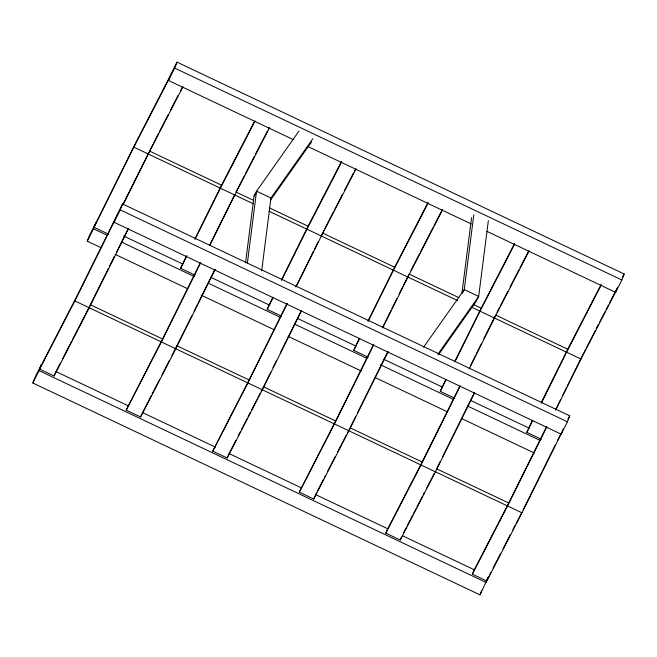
<?xml version="1.0" encoding="UTF-8"?>
<svg xmlns="http://www.w3.org/2000/svg" width="657" height="657" viewBox="0 0 657 657"><rect width="100%" height="100%" fill="white"/><g stroke="black" fill="none" stroke-linecap="round" stroke-linejoin="round"><path stroke-width="0.99" d="M245.537 262.841L254.054 196.123L256.55 191.179L299.001 131.063M247.393 262.948L256.55 191.179L270.971 198.012L261.683 270.791M461.887 293.531L471.57 217.713M473.804 214.798L464.261 289.597L462.594 292.891M488.356 220.621L478.682 296.43L476.185 301.374L438.449 354.813M32.85 382.998L35.141 377.019L41.383 364.66L39.092 370.63L32.85 382.998L479.996 594.872L488.208 577.388M87.282 241.176L89.574 235.206L95.815 222.838L93.524 228.817L87.282 241.176L101.17 247.755M114.605 220.785L74.849 300.939L39.666 369.135L54.096 375.976L55.237 372.987M114.031 222.28L116.322 216.309L122.572 203.949L569.718 415.824L567.426 421.794L561.185 434.162L114.031 222.28L120.28 209.92L122.572 203.949M293.441 139.678L168.463 80.458L170.754 74.487L177.004 62.128L624.15 274.002L621.859 279.981L615.617 292.34L486.927 231.363M168.463 80.458L174.713 68.098L177.004 62.128M215.126 269.542L175.813 348.777L140.639 416.981L126.21 410.149L162.534 338.955L200.492 262.455M195.072 275.16L180.642 268.327L186.309 256.238M140.639 416.981L141.781 414M301.67 310.547L262.357 389.79L227.182 457.995L212.761 451.154L249.077 379.968L287.035 303.46M281.615 316.173L267.185 309.34L272.852 297.243M227.182 457.995L228.045 455.753M388.213 351.561L348.9 430.795L313.726 499L299.305 492.167L335.628 420.973L373.578 344.473M368.158 357.178L353.737 350.345L359.395 338.256M313.726 499L316.748 492.38M474.756 392.566L435.451 471.8L400.269 540.005L385.848 533.172L386.998 530.191L422.172 461.986L459.67 386.39M454.701 398.191L440.28 391.35L445.947 379.261M400.269 540.005L401.419 537.024M561.751 432.667L521.995 512.813L486.821 581.018L472.391 574.185L473.541 571.196L508.715 502.991L546.665 426.492M541.245 439.196L526.824 432.363L532.49 420.266M479.996 594.872L481.638 590.61M561.185 434.162L563.148 429.037M615.617 292.34L617.58 287.224M95.249 224.333L135.005 144.187L170.179 75.982M169.038 78.971L133.864 147.176L94.099 227.322L108.52 234.155M115.755 217.804L75.99 297.95L40.816 366.154M123.22 203.851L158.345 133.741M122.982 205.009L148.285 154.009L182.991 86.716M85.722 313.882L108.487 268.352M109.39 266.528L114.359 256.517M116.618 251.96L127.918 229.194M128.575 228.537L89.27 307.772L54.096 375.976M194.891 238.934L221.549 185.2L254.382 121.537M180.642 268.327L186.974 255.581M195.104 239.181L220.407 188.181L255.113 120.888M200.697 262.71L161.392 341.944L126.21 410.149M209.772 244.856L234.623 194.759M209.977 245.11L234.828 195.014L269.534 127.721M171.797 355.798L191.869 315.738M194.127 311.18L197.741 303.895M198.644 302.072L214.913 269.288M281.442 279.939L308.1 226.205L341.394 161.638M267.185 309.34L273.066 297.498M281.648 280.194L306.95 229.194L341.656 161.893M287.24 303.715L247.935 382.949L212.761 451.154M295.864 286.772L313.488 251.253M314.391 249.43L318.004 242.146M321.618 234.861L322.521 233.038L394.643 267.21L427.945 202.643M296.069 287.027L321.372 236.027L356.086 168.734M263.958 385.889L270.733 372.232M272.992 367.674L276.605 360.389M280.219 353.105L301.005 311.204M367.986 320.945L394.643 267.21M353.737 350.345L359.609 338.503M368.191 321.199L393.494 270.199L428.2 202.906M373.792 344.728L334.479 423.962L299.305 492.167M382.859 326.874L390.989 310.482M391.892 308.659L396.869 298.639M399.127 294.081L402.741 286.797M403.644 284.974L408.613 274.963M382.62 328.04L407.923 277.032L442.629 209.739M350.501 426.902L355.47 416.883M357.728 412.325L387.548 352.218M454.529 361.958L481.187 308.223L514.488 243.657M440.28 391.35L446.152 379.516M455.186 361.301L480.037 311.204L514.751 243.911M460.335 385.733L421.022 464.967L385.848 533.172M470.757 365.144L475.734 355.133M476.637 353.31L481.606 343.291M483.864 338.733L495.608 315.056L567.73 349.228L601.032 284.662M469.164 369.045L494.466 318.045L529.172 250.744M440.206 461.534L436.593 468.819L508.715 502.991M442.465 456.976L474.551 392.311M541.524 402.051L567.73 349.228M526.824 432.363L532.696 420.521M541.286 403.217L566.589 352.218L601.295 284.924M546.879 426.738L507.574 505.98L472.391 574.185M555.953 408.892L560.47 399.785M562.729 395.227L566.342 387.942M567.246 386.119L582.151 356.061M555.707 410.05L581.01 359.05L616.184 290.846M523.136 509.824L555.222 445.159M557.481 440.609L561.094 433.324M622.368 277.533L624.15 274.002M486.303 580.952L488.094 577.421M567.935 419.355L569.718 415.824M159.281 131.926L168.192 114.647M170.533 110.097L178.039 95.552M180.388 91.003L182.26 87.365M55.705 372.076L60.395 362.984M62.744 358.435L71.654 341.164M72.59 339.341L84.786 315.697M244.42 175.665L235.978 192.033L253.545 200.352M245.357 173.842L254.267 156.563M255.203 154.748L267.399 131.104M268.335 129.281L269.28 127.466M142.249 413.089L147.882 402.174M148.819 400.359L151.167 395.81M152.104 393.986L159.61 379.442M161.951 374.892L169.457 360.34M322.989 232.126L323.926 230.311M324.862 228.496L333.781 211.217M334.717 209.394L342.223 194.842M344.564 190.3L353.474 173.021M354.41 171.198L355.355 169.383M228.324 455.005L235.83 440.453M238.179 435.911L240.519 431.362M241.464 429.547L247.089 418.632M248.026 416.809L250.374 412.268M251.311 410.444L256.936 399.53M257.873 397.715L260.221 393.165M261.158 391.35L263.506 386.801L335.628 420.973M410.945 270.413L419.856 253.134M420.792 251.311L432.988 227.667M433.924 225.852L442.366 209.484M317.684 490.557L323.318 479.643M324.254 477.828L325.19 476.005M327.539 471.463L335.037 456.911M337.386 452.361L346.296 435.082M347.233 433.267L349.581 428.717M497.021 312.33L499.361 307.78M500.297 305.965L507.804 291.412M510.152 286.863L519.063 269.584M519.999 267.769L528.442 251.401M403.759 532.474L406.108 527.932M407.044 526.109L412.678 515.195M413.614 513.38L415.955 508.83M416.899 507.015L422.525 496.101M423.461 494.278L424.397 492.463M426.746 487.913L434.252 473.368M582.628 355.158L585.436 349.696M586.373 347.882L595.291 330.602M596.228 328.779L598.568 324.238M599.513 322.415L605.138 311.508M606.074 309.685L608.423 305.135M609.359 303.32L614.985 292.406M615.921 290.591L616.866 288.768M487.962 578.029L488.898 576.214M489.843 574.39L490.779 572.576M493.12 568.026L500.626 553.473M502.975 548.932L510.473 534.379M512.821 529.829L515.17 525.288M516.106 523.465L521.732 512.559M254.054 196.123L255.819 193.618M270.971 198.012L312.839 138.734M270.249 200.451L311.517 142.011M423.576 347.208L464.261 289.597L478.682 296.43L437.997 354.041M174.713 68.098L621.859 279.981M308.256 146.7L471.192 223.906M149.426 151.02L221.549 185.2M269.263 207.801L308.1 226.205M409.065 274.051L458.997 297.703M473.787 304.717L481.187 308.223M133.864 147.176L253.323 203.777M269.042 211.226L457.847 300.692M471.718 307.262L581.01 359.05M120.28 209.92L567.426 421.794M123.59 236.003L182.843 264.073M210.618 277.238L269.863 305.308M297.637 318.473L355.963 346.108M383.737 359.264L442.054 386.907M470.757 400.499L529.082 428.142M93.524 228.817L107.411 235.395M121.299 241.973L194.439 276.63M208.326 283.208L280.531 317.421M294.418 324.008L366.631 358.221M380.518 364.799L453.65 399.456M467.538 406.034L540.678 440.691M115.057 254.333L187.261 288.554M201.149 295.133L274.289 329.789M288.177 336.368L361.309 371.024M375.196 377.603L447.409 411.816M461.296 418.394L534.428 453.051M90.411 304.782L162.534 338.955M176.963 345.796L249.077 379.968M350.05 427.806L422.172 461.986M74.849 300.939L521.995 512.813M56.198 371.681L128.411 405.895M142.298 412.473L215.43 447.13M229.318 453.708L301.53 487.929M315.417 494.507L387.63 528.721M402.437 535.742L474.65 569.956M39.092 370.63L486.246 582.513"/></g></svg>
